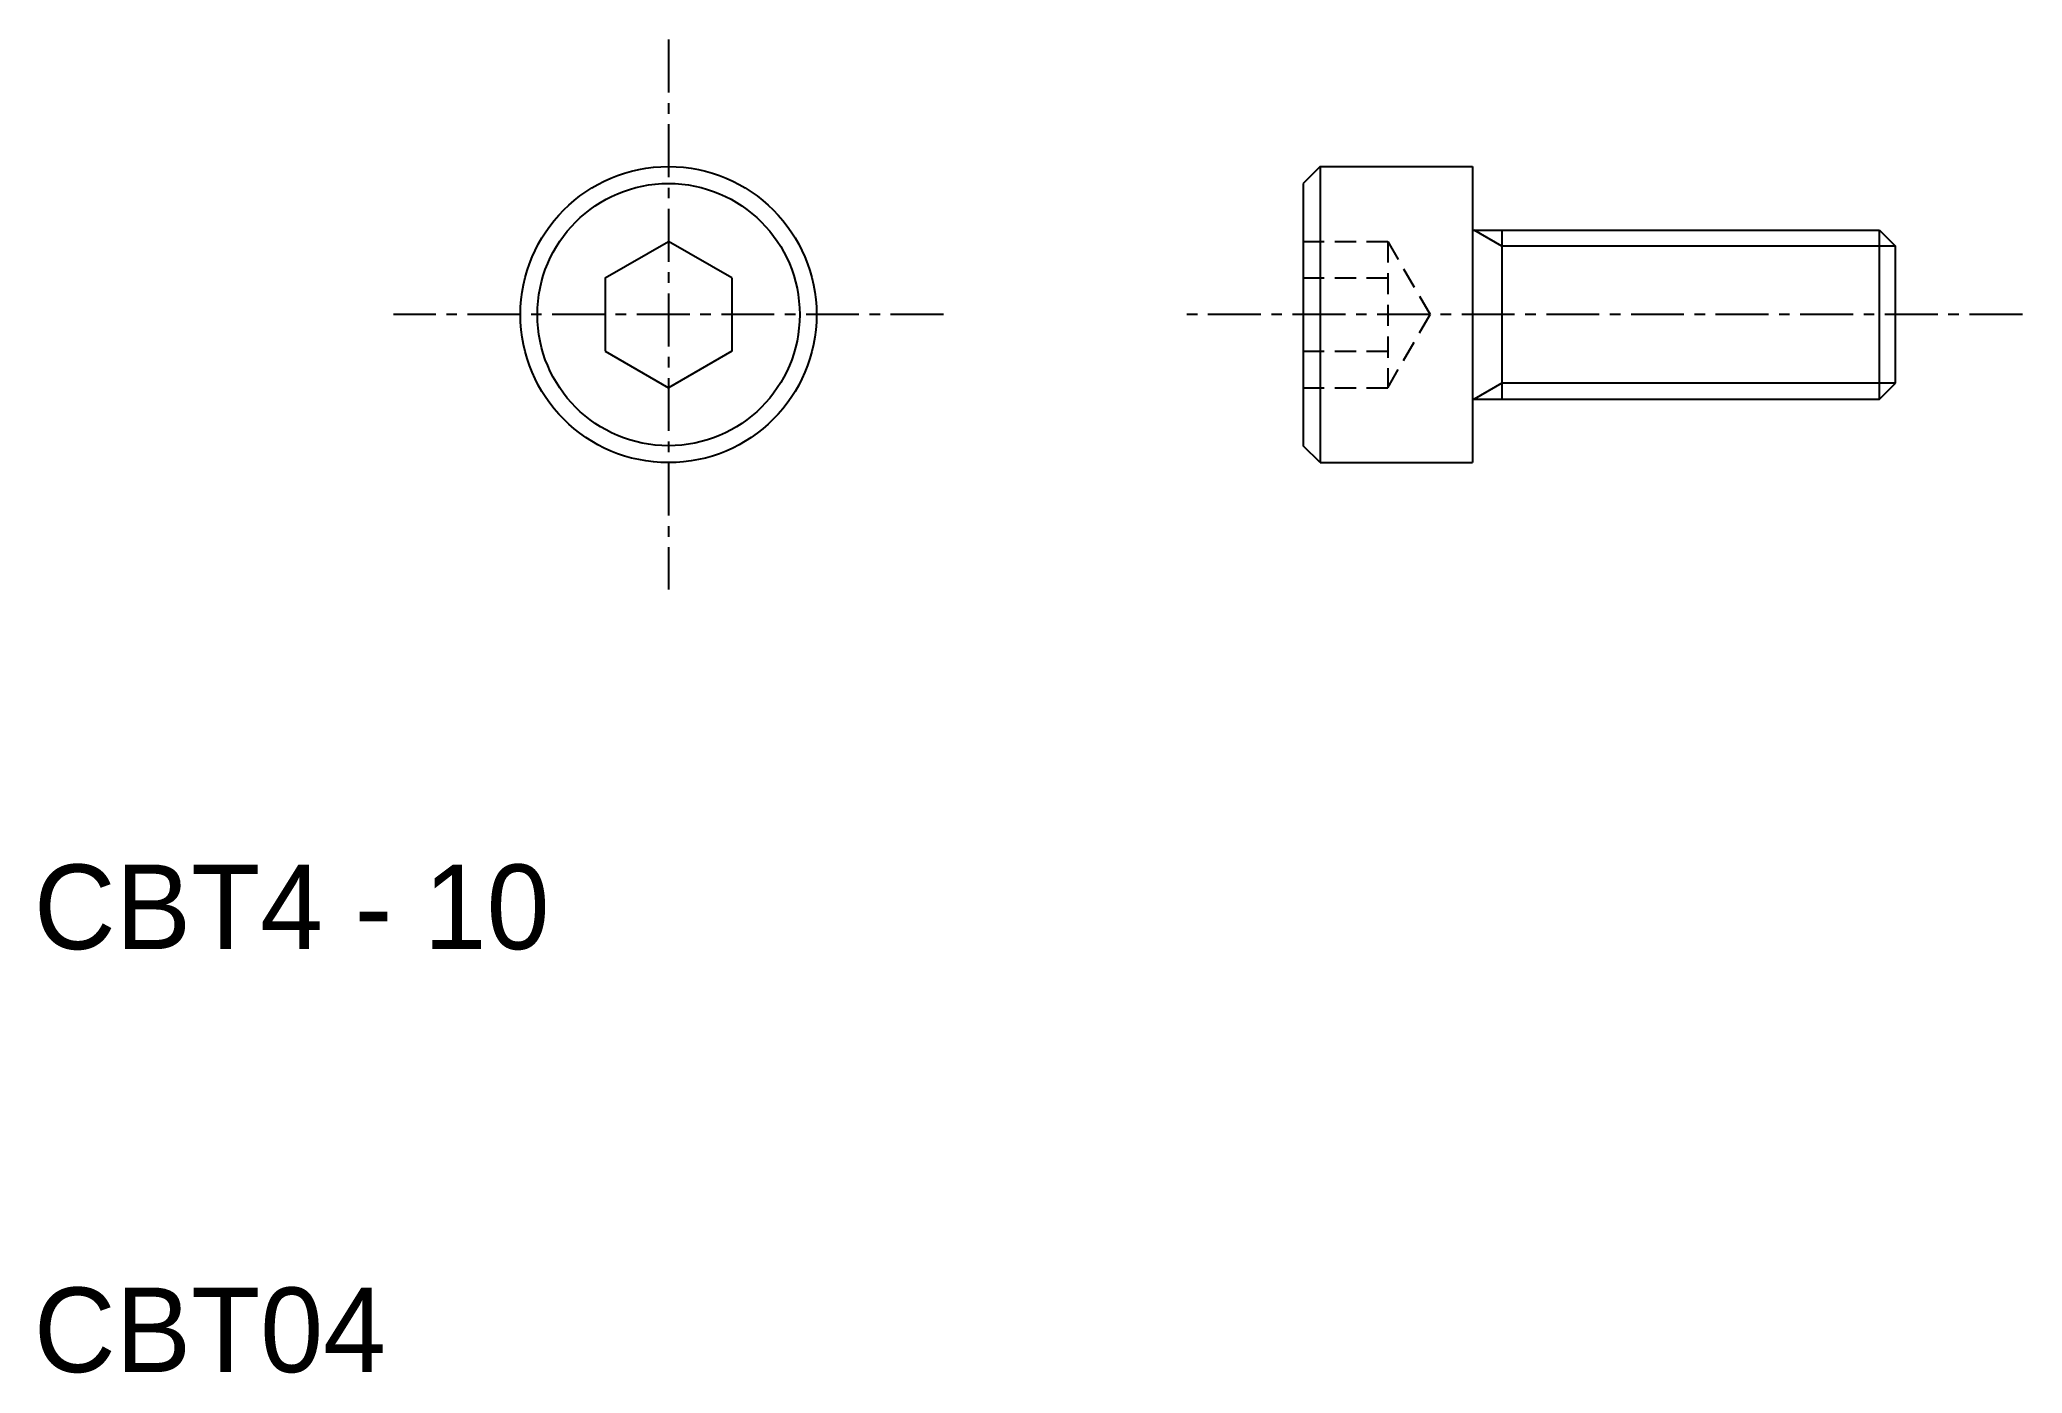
# Model space of a CAD drawing. Extents: x 10.1 to 57, y 10 to 41.5.
import ezdxf

# ---------------------------------------------------------------- set-up
doc = ezdxf.new("R2010")
doc.units = 0
doc.linetypes.add('CENTER', pattern=[2, 1.25, -0.25, 0.25, -0.25])
doc.linetypes.add('DASHED', pattern=[0.75, 0.5, -0.25])
doc.layers.get('0').update_dxf_attribs({"linetype": 'CONTINUOUS'})
doc.layers.add('CENTER', color=1, linetype='CENTER')

msp = doc.modelspace()

# ---------------------------------------------------------------- linework, layer by layer
at = {"color": 7, "linetype": 'CONTINUOUS'}
for p, q in [((40.4, 38.5), (40, 38.1)), ((40.4, 38.5), (40.4, 31.5)), ((40.4, 38.5), (44, 38.5)), ((44, 38.5), (44, 37)), ((40, 38.1), (40, 31.9)), ((23.5, 35.866), (25, 36.732)), ((26.5, 35.866), (25, 36.732)), ((44, 37), (53.621, 37)), ((44, 37), (44, 33)), ((44.7, 37), (44.7, 33)), ((53.621, 33), (53.621, 37)), ((53.621, 37), (54, 36.621)), ((54, 33.379), (54, 36.621)), ((23.5, 35.866), (23.5, 34.134)), ((26.5, 35.866), (26.5, 34.134)), ((23.5, 34.134), (25, 33.268)), ((26.5, 34.134), (25, 33.268)), ((53.621, 33), (54, 33.379)), ((44, 33), (53.621, 33)), ((44, 33), (44, 31.5)), ((40.4, 31.5), (40, 31.9)), ((40.4, 31.5), (44, 31.5))]:
    msp.add_line(p, q, dxfattribs=at)
at = {"color": 3, "linetype": 'DASHED'}
for p, q in [((40, 36.732), (42, 36.732)), ((42, 36.732), (43, 35)), ((42, 36.732), (42, 33.268)), ((40, 35.866), (42, 35.866)), ((42, 33.268), (43, 35)), ((40, 34.134), (42, 34.134)), ((40, 33.268), (42, 33.268))]:
    msp.add_line(p, q, dxfattribs=at)
at = {"color": 3, "linetype": 'CONTINUOUS'}
for p, q in [((44.7, 36.621), (44.044, 37)), ((54, 36.621), (44.7, 36.621)), ((44.7, 33.379), (44.044, 33)), ((54, 33.379), (44.7, 33.379))]:
    msp.add_line(p, q, dxfattribs=at)
at = {"color": 7, "linetype": 'CONTINUOUS'}
for radius in [3.5, 3.1]:
    msp.add_circle((25, 35), radius, dxfattribs=at)
at = {"layer": 'CENTER', "color": 1, "linetype": 'CENTER'}
for p, q in [((25, 41.5), (25, 28.5)), ((31.5, 35), (18.5, 35)), ((57, 35), (37, 35))]:
    msp.add_line(p, q, dxfattribs=at)

# ---------------------------------------------------------------- texts
at = {"color": 7, "linetype": 'CONTINUOUS'}
for s, p in [('CBT4 - 10', (10, 20)), ('CBT04', (10, 10))]:
    msp.add_text(s, height=2, dxfattribs=at).set_placement(p)

doc.saveas('drawing.dxf')
